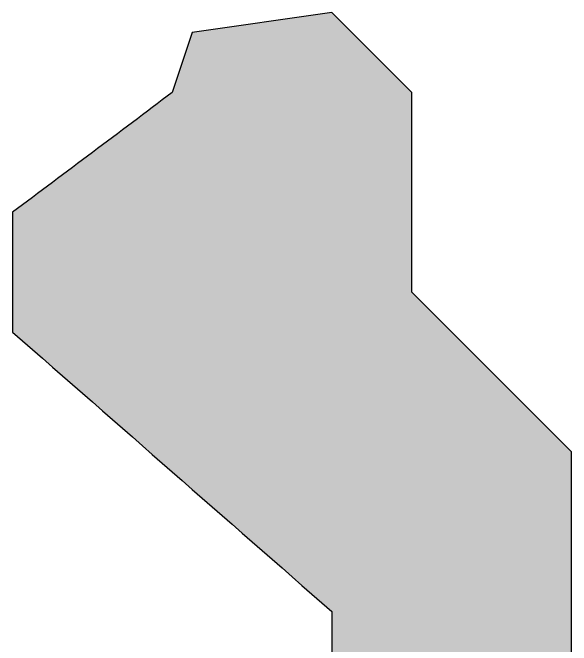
# Model space of a CAD drawing. Header units: inches. Extents: x 89 to 695, y 92 to 413.
# Drawn here: x 546.355 to 548.338, y 298.619 to 300.863 of the extents above; entities that cross this region are included whole.
import ezdxf

# ---------------------------------------------------------------- set-up
doc = ezdxf.new("R2010")
doc.units = ezdxf.units.IN
doc.header["$MEASUREMENT"] = 0
doc.layers.get('0').update_dxf_attribs({"linetype": 'CONTINUOUS'})

msp = doc.modelspace()

# ---------------------------------------------------------------- hatches: boundary and pattern name
at = {"linetype": 'Continuous', "lineweight": 0}
h = msp.add_hatch(color=0, dxfattribs=at)
h.set_gradient(color1=(255, 255, 255), one_color=1, tint=1)
edge = h.paths.add_edge_path()
edge.add_line((547.7711, 299.8715), (547.7711, 300.5797))
edge.add_line((547.7711, 300.5797), (547.4878, 300.8631))
edge.add_line((547.4878, 300.8631), (546.992, 300.7922))
edge.add_line((546.992, 300.7922), (546.9212, 300.5798))
edge.add_spline(control_points=[(546.9212, 300.5798), (546.7323, 300.4381), (546.5434, 300.2965), (546.3546, 300.1548)], knot_values=[0, 0, 0, 0, 1, 1, 1, 1], degree=3, periodic=0)
edge.add_line((546.3546, 300.1548), (546.3546, 299.7298))
edge.add_spline(control_points=[(546.3546, 299.7298), (546.7323, 299.3993), (547.1101, 299.0688), (547.4878, 298.7382)], knot_values=[0, 0, 0, 0, 1, 1, 1, 1], degree=3, periodic=0)
edge.add_line((547.4878, 298.7382), (547.4878, 298.03))
edge.add_line((547.4878, 298.03), (547.7003, 297.7467))
edge.add_line((547.7003, 297.7467), (548.0544, 297.7467))
edge.add_line((548.0544, 297.7467), (548.3377, 298.03))
edge.add_line((548.3377, 298.03), (548.3377, 299.3049))
edge.add_line((548.3377, 299.3049), (547.7711, 299.8715))

# ---------------------------------------------------------------- linework, layer by layer
at = {"color": 0, "linetype": 'Continuous', "ltscale": 2, "flags": 128}
for points in [[(547.7003, 297.7467), (548.0544, 297.7467), (548.3377, 298.03), (548.3377, 299.3049), (547.7711, 299.8715), (547.7711, 300.5797), (547.4878, 300.8631), (546.992, 300.7922), (546.9212, 300.5798)], [(546.3546, 300.1548), (546.3546, 299.7298)], [(547.4878, 298.7382), (547.4878, 298.03)]]:
    msp.add_lwpolyline(points, dxfattribs=at)
at = {"color": 0, "linetype": 'Continuous'}
for points in [[(546.9212, 300.5798), (546.7323, 300.4381), (546.5434, 300.2965), (546.3546, 300.1548)], [(546.3546, 299.7298), (546.7323, 299.3993), (547.1101, 299.0688), (547.4878, 298.7382)]]:
    msp.add_open_spline(points, degree=3, dxfattribs=at)

doc.saveas('drawing.dxf')
